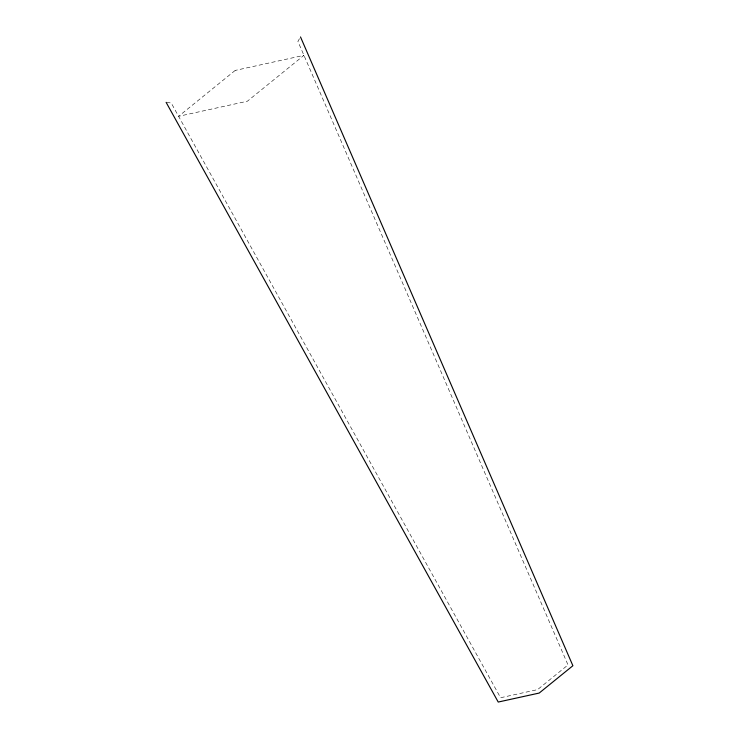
<?xml version="1.0" encoding="UTF-8"?>
<svg xmlns="http://www.w3.org/2000/svg" width="739" height="739" viewBox="0 0 739 739"><rect width="100%" height="100%" fill="white"/><g stroke="black" fill="none" stroke-linecap="round" stroke-linejoin="round"><path stroke-width="0.55" stroke-dasharray="3.69 2.77" d="M299.461 38.724L297.9 41.384L568.023 664.924L537.576 689.616L500.58 697.736L171.226 103.007L166.109 102.324M235.187 70.427L178.598 116.309L247.362 101.225L303.951 55.342L235.187 70.427"/><path stroke-width="1.11" d="M166.109 102.324L498.225 702.05L539.184 693.062L572.891 665.728L300.505 36.95"/></g></svg>
